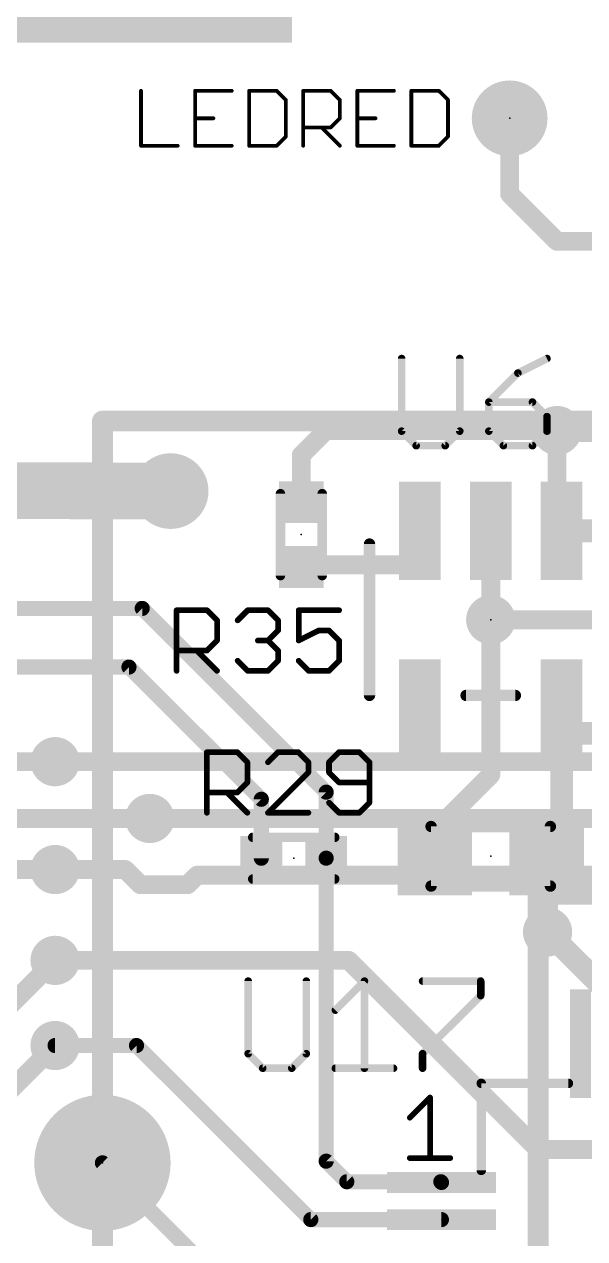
# Model space of a CAD drawing. Extents: x -19 to 124, y 0 to 88.
# Drawn here: x 39.59 to 47.11, y 62.68 to 78.99 of the extents above; entities that cross this region are included whole.
import ezdxf

# ---------------------------------------------------------------- set-up
doc = ezdxf.new("R2010")
doc.units = 0
for name, color, linetype in [('1', 12, 'CONTINUOUS'), ('15', 21, 'CONTINUOUS'), ('16', 132, 'CONTINUOUS'), ('17', 110, 'CONTINUOUS'), ('18', 110, 'CONTINUOUS'), ('19', 253, 'CONTINUOUS'), ('2', 110, 'CONTINUOUS'), ('21', 253, 'CONTINUOUS'), ('23', 53, 'CONTINUOUS'), ('25', 253, 'CONTINUOUS')]:
    doc.layers.add(name, color=color, linetype=linetype)

# ---------------------------------------------------------------- blocks, each defined once
blk = doc.blocks.new('RECT')
blk.add_solid([(-0.5, -0.5), (0.5, -0.5), (-0.5, 0.5), (0.5, 0.5)])
blk = doc.blocks.new('ROUNDP')
at = {"const_width": 0.5}
blk.add_lwpolyline([(0, -0.25, 1), (0, 0.25, 1), (0, -0.25)], format="xyb", dxfattribs=at)
blk = doc.blocks.new('ROUNDV')
at = {"const_width": 0.5}
blk.add_lwpolyline([(0, -0.25, 1), (0, 0.25, 1), (0, -0.25)], format="xyb", dxfattribs=at)

msp = doc.modelspace()

# ---------------------------------------------------------------- linework, layer by layer
at = {"layer": '1'}
for points, const_width in [([(46.101, 77.724), (46.101, 76.708)], 0.254), ([(46.101, 76.708), (46.736, 76.073)], 0.254), ([(46.736, 76.073), (49.784, 76.073)], 0.254), ([(43.307, 73.2028), (43.6372, 73.533)], 0.254), ([(43.6372, 73.533), (46.736, 73.533)], 0.254), ([(46.736, 73.533), (46.736, 72.2224)], 0.254), ([(43.307, 72.571), (43.307, 73.2028)], 0.254), ([(44.897, 71.7296), (44.897, 72.1868)], 0.254), ([(45.847, 70.993), (45.847, 72.1868)], 0.254), ([(46.736, 72.2224), (46.797, 72.1868)], 0.254), ([(47.7266, 72.1868), (46.797, 72.1868)], 0.3048), ([(43.307, 71.701), (43.307, 71.7296)], 0.254), ([(43.307, 71.7296), (44.897, 71.7296)], 0.254), ([(41.1734, 71.1454), (37.7444, 71.1454)], 0.2032), ([(43.6404, 68.6784), (41.1734, 71.1454)], 0.2032), ([(45.847, 68.9102), (45.847, 70.993)], 0.254), ([(47.2948, 70.993), (45.847, 70.993)], 0.254), ([(40.9956, 70.358), (38.1, 70.358)], 0.2032), ([(42.7704, 68.5832), (40.9956, 70.358)], 0.2032), ([(46.797, 67.818), (46.797, 69.7992)], 0.3048), ([(46.797, 69.7992), (46.797, 69.469)], 0.3048), ([(46.797, 69.469), (50.685, 69.469)], 0.3048), ([(45.097, 68.1602), (45.847, 68.9102)], 0.254), ([(42.7704, 67.7926), (42.7704, 68.5832)], 0.2032), ([(43.6404, 67.7926), (43.6404, 68.6784)], 0.2032), ([(45.097, 67.818), (45.097, 68.1602)], 0.254), ([(43.6404, 67.7926), (43.6404, 63.7254)], 0.2032), ([(46.597, 67.818), (46.797, 67.818)], 0.3048), ([(46.597, 67.818), (46.597, 66.814)], 0.3048), ([(46.597, 66.814), (46.609, 66.802)], 0.3048), ([(40.005, 65.278), (41.0972, 65.278)], 0.2032), ([(41.0972, 65.278), (43.434, 62.9412)], 0.2032), ([(40.64, 63.7032), (41.91, 62.4332)], 0.2032), ([(43.6404, 63.7254), (43.9166, 63.4492)], 0.2032), ([(43.9166, 63.4492), (45.1774, 63.4492)], 0.2032), ([(45.1774, 63.4492), (45.1866, 63.44)], 0.2032), ([(43.434, 62.9412), (45.1854, 62.9412)], 0.2032)]:
    msp.add_lwpolyline(points, dxfattribs=dict(at, const_width=const_width))
for points, const_width in [([(46.1645, 77.724, 1), (46.0375, 77.724)], 0.127), ([(46.1459, 76.7529, 1), (46.0561, 76.6631)], 0.127), ([(46.0375, 76.708, 1), (46.1645, 76.708)], 0.127), ([(46.736, 76.1365, 1), (46.736, 76.0095)], 0.127), ([(46.6911, 76.0281, 1), (46.7809, 76.1179)], 0.127), ([(43.6372, 73.5965, 1), (43.6372, 73.4695)], 0.127), ([(43.6821, 73.4881, 1), (43.5923, 73.5779)], 0.127), ([(46.7995, 73.533, 1), (46.6725, 73.533)], 0.127), ([(46.736, 73.4695, 1), (46.736, 73.5965)], 0.127), ([(43.3705, 73.2028, 1), (43.2435, 73.2028)], 0.127), ([(43.2621, 73.2477, 1), (43.3519, 73.1579)], 0.127), ([(43.2435, 72.571, 1), (43.3705, 72.571)], 0.127), ([(44.9605, 72.1868, 1), (44.8335, 72.1868)], 0.127), ([(45.9105, 72.1868, 1), (45.7835, 72.1868)], 0.127), ([(46.768, 72.2772, 1), (46.704, 72.1676)], 0.127), ([(46.6725, 72.2224, 1), (46.7995, 72.2224)], 0.127), ([(46.797, 72.263, 1), (46.797, 72.1106)], 0.1524), ([(46.765, 72.132, 1), (46.829, 72.2416)], 0.127), ([(43.3705, 71.7296, 1), (43.2435, 71.7296)], 0.127), ([(43.307, 71.7931, 1), (43.307, 71.6661)], 0.127), ([(43.2435, 71.701, 1), (43.3705, 71.701)], 0.127), ([(44.8335, 71.7296, 1), (44.9605, 71.7296)], 0.127), ([(44.897, 71.6661, 1), (44.897, 71.7931)], 0.127), ([(41.2093, 71.1813, 1), (41.1375, 71.1095)], 0.1016), ([(41.1734, 71.0946, 1), (41.1734, 71.1962)], 0.1016), ([(45.9105, 70.993, 1), (45.7835, 70.993)], 0.127), ([(45.847, 71.0565, 1), (45.847, 70.9295)], 0.127), ([(45.7835, 70.993, 1), (45.9105, 70.993)], 0.127), ([(41.0315, 70.3939, 1), (40.9597, 70.3221)], 0.1016), ([(40.9956, 70.3072, 1), (40.9956, 70.4088)], 0.1016), ([(46.8732, 69.7992, 1), (46.7208, 69.7992)], 0.1524), ([(46.8732, 69.7992, 1), (46.7208, 69.7992)], 0.1524), ([(46.797, 69.5452, 1), (46.797, 69.3928)], 0.1524), ([(46.7208, 69.469, 1), (46.8732, 69.469)], 0.1524), ([(45.7835, 68.9102, 1), (45.9105, 68.9102)], 0.127), ([(45.8919, 68.8653, 1), (45.8021, 68.9551)], 0.127), ([(42.8212, 68.5832, 1), (42.7196, 68.5832)], 0.1016), ([(42.7345, 68.5473, 1), (42.8063, 68.6191)], 0.1016), ([(43.6912, 68.6784, 1), (43.5896, 68.6784)], 0.1016), ([(43.6045, 68.6425, 1), (43.6763, 68.7143)], 0.1016), ([(45.1605, 68.1602, 1), (45.0335, 68.1602)], 0.127), ([(45.0521, 68.2051, 1), (45.1419, 68.1153)], 0.127), ([(42.7196, 67.7926, 1), (42.8212, 67.7926)], 0.1016), ([(43.6912, 67.7926, 1), (43.5896, 67.7926)], 0.1016), ([(43.5896, 67.7926, 1), (43.6912, 67.7926)], 0.1016), ([(45.0335, 67.818, 1), (45.1605, 67.818)], 0.127), ([(46.597, 67.8942, 1), (46.597, 67.7418)], 0.1524), ([(46.6732, 67.818, 1), (46.5208, 67.818)], 0.1524), ([(46.7208, 67.818, 1), (46.8732, 67.818)], 0.1524), ([(46.797, 67.7418, 1), (46.797, 67.8942)], 0.1524), ([(46.6509, 66.8679, 1), (46.5431, 66.7601)], 0.1524), ([(46.5208, 66.814, 1), (46.6732, 66.814)], 0.1524), ([(46.5551, 66.7481, 1), (46.6629, 66.8559)], 0.1524), ([(40.005, 65.3288, 1), (40.005, 65.2272)], 0.1016), ([(41.1331, 65.3139, 1), (41.0613, 65.2421)], 0.1016), ([(41.0972, 65.2272, 1), (41.0972, 65.3288)], 0.1016), ([(40.6759, 63.7391, 1), (40.6041, 63.6673)], 0.1016), ([(43.6763, 63.7613, 1), (43.6045, 63.6895)], 0.1016), ([(43.5896, 63.7254, 1), (43.6912, 63.7254)], 0.1016), ([(43.9166, 63.5, 1), (43.9166, 63.3984)], 0.1016), ([(43.8807, 63.4133, 1), (43.9525, 63.4851)], 0.1016), ([(45.2133, 63.4851, 1), (45.1415, 63.4133)], 0.1016), ([(45.1507, 63.4041, 1), (45.2225, 63.4759)], 0.1016), ([(45.1774, 63.3984, 1), (45.1774, 63.5)], 0.1016), ([(43.434, 62.992, 1), (43.434, 62.8904)], 0.1016), ([(43.3981, 62.9053, 1), (43.4699, 62.9771)], 0.1016), ([(45.1854, 62.8904, 1), (45.1854, 62.992)], 0.1016)]:
    msp.add_lwpolyline(points, format="xyb", dxfattribs=dict(at, const_width=const_width))
at = {"layer": '15'}
for points, const_width in [([(40.7099, 73.66, 1), (40.5701, 73.66)], 0.1397), ([(40.64, 73.7298, 1), (40.64, 73.5901)], 0.1397), ([(46.5519, 67.31, 1), (46.4121, 67.31)], 0.1397), ([(46.482, 67.3799, 1), (46.482, 67.2401)], 0.1397), ([(46.6629, 66.8559, 1), (46.5551, 66.7481)], 0.1524)]:
    msp.add_lwpolyline(points, format="xyb", dxfattribs=dict(at, const_width=const_width))
for points, const_width in [([(61.595, 73.66), (40.64, 73.66)], 0.2794), ([(40.64, 73.66), (40.64, 49.53)], 0.2794), ([(46.482, 43.18), (46.482, 67.31)], 0.2794), ([(46.482, 67.31), (60.96, 67.31)], 0.2794), ([(46.609, 66.802), (48.387, 65.024)], 0.3048)]:
    msp.add_lwpolyline(points, dxfattribs=dict(at, const_width=const_width))
at = {"layer": '16'}
for points, const_width in [([(59.563, 73.533), (46.736, 73.533)], 0.3048), ([(20.066, 69.088), (40.005, 69.088)], 0.254), ([(19.939, 68.326), (41.275, 68.326)], 0.254), ([(19.685, 67.691), (40.005, 67.6402)], 0.254), ([(39.116, 65.532), (40.005, 66.421)], 0.254), ([(39.116, 64.389), (40.005, 65.278)], 0.254)]:
    msp.add_lwpolyline(points, dxfattribs=dict(at, const_width=const_width))
for points, const_width in [([(46.736, 73.6092, 1), (46.736, 73.4568)], 0.1524), ([(40.005, 69.0245, 1), (40.005, 69.1515)], 0.127), ([(41.275, 68.2625, 1), (41.275, 68.3895)], 0.127), ([(40.0048, 67.5767, 1), (40.0052, 67.7037)], 0.127), ([(40.0499, 66.3761, 1), (39.9601, 66.4659)], 0.127), ([(40.0499, 65.2331, 1), (39.9601, 65.3229)], 0.127)]:
    msp.add_lwpolyline(points, format="xyb", dxfattribs=dict(at, const_width=const_width))
at = {"layer": '19'}
msp.add_line((45.1854, 62.9412), (45.1866, 62.94), dxfattribs=at)
at = {"layer": '2'}
for points, const_width in [([(33.0962, 72.7456), (41.5544, 72.7202)], 0.762), ([(40.005, 69.088), (54.102, 69.088)], 0.254), ([(41.275, 68.326), (53.594, 68.326)], 0.254), ([(40.005, 67.6402), (40.9448, 67.6402)], 0.254), ([(40.9448, 67.6402), (41.148, 67.437)], 0.254), ([(41.783, 67.437), (41.91, 67.564)], 0.254), ([(41.91, 67.564), (52.197, 67.564)], 0.254), ([(41.148, 67.437), (41.783, 67.437)], 0.254), ([(40.005, 66.421), (43.942, 66.421)], 0.254), ([(43.942, 66.421), (46.482, 63.881)], 0.254), ([(46.482, 63.881), (53.5432, 63.881)], 0.254)]:
    msp.add_lwpolyline(points, dxfattribs=dict(at, const_width=const_width))
for points, const_width in [([(41.5538, 72.5297, 1), (41.555, 72.9107)], 0.381), ([(40.005, 69.1515, 1), (40.005, 69.0245)], 0.127), ([(41.275, 68.3895, 1), (41.275, 68.2625)], 0.127), ([(40.005, 67.7037, 1), (40.005, 67.5767)], 0.127), ([(40.9897, 67.6851, 1), (40.8999, 67.5953)], 0.127), ([(40.9448, 67.5767, 1), (40.9448, 67.7037)], 0.127), ([(41.91, 67.6275, 1), (41.91, 67.5005)], 0.127), ([(41.9549, 67.5191, 1), (41.8651, 67.6089)], 0.127), ([(41.148, 67.5005, 1), (41.148, 67.3735)], 0.127), ([(41.1031, 67.3921, 1), (41.1929, 67.4819)], 0.127), ([(41.7381, 67.4819, 1), (41.8279, 67.3921)], 0.127), ([(41.783, 67.3735, 1), (41.783, 67.5005)], 0.127), ([(40.005, 66.4845, 1), (40.005, 66.3575)], 0.127), ([(43.9869, 66.4659, 1), (43.8971, 66.3761)], 0.127), ([(43.942, 66.3575, 1), (43.942, 66.4845)], 0.127), ([(46.482, 63.9445, 1), (46.482, 63.8175)], 0.127), ([(46.4371, 63.8361, 1), (46.5269, 63.9259)], 0.127)]:
    msp.add_lwpolyline(points, format="xyb", dxfattribs=dict(at, const_width=const_width))
at = {"layer": '21'}
for points, const_width in [([(43.0588, 72.686, 1), (42.9952, 72.686)], 0.0635), ([(43.6188, 72.686, 1), (43.5553, 72.686)], 0.0635), ([(44.2595, 72.009, 1), (44.1833, 72.009)], 0.0762), ([(42.9952, 71.586, 1), (43.0588, 71.586)], 0.0635), ([(43.5553, 71.586, 1), (43.6188, 71.586)], 0.0635), ([(44.1833, 69.977, 1), (44.2595, 69.977)], 0.0762), ([(45.5168, 70.0151, 1), (45.5168, 69.9389)], 0.0762), ([(46.1772, 69.9389, 1), (46.1772, 70.0151)], 0.0762), ([(45.047, 68.2561, 1), (45.047, 68.1799)], 0.0762), ([(45.0851, 68.218, 1), (45.0089, 68.218)], 0.0762), ([(46.6851, 68.218, 1), (46.6089, 68.218)], 0.0762), ([(46.647, 68.1799, 1), (46.647, 68.2561)], 0.0762), ([(42.6554, 68.1044, 1), (42.6554, 68.0409)], 0.0635), ([(43.7554, 68.0409, 1), (43.7554, 68.1044)], 0.0635), ([(42.6554, 67.5444, 1), (42.6554, 67.4809)], 0.0635), ([(43.7554, 67.4809, 1), (43.7554, 67.5444)], 0.0635), ([(45.047, 67.4561, 1), (45.047, 67.3799)], 0.0762), ([(46.647, 67.3799, 1), (46.647, 67.4561)], 0.0762), ([(45.0089, 67.418, 1), (45.0851, 67.418)], 0.0762), ([(46.6089, 67.418, 1), (46.6851, 67.418)], 0.0762), ([(45.7518, 64.77, 1), (45.6882, 64.77)], 0.0635), ([(45.72, 64.8017, 1), (45.72, 64.7382)], 0.0635), ([(46.8884, 64.7382, 1), (46.8884, 64.8017)], 0.0635), ([(45.0519, 64.5802, 1), (45.0138, 64.5802)], 0.0381), ([(45.0464, 64.5667, 1), (45.0194, 64.5937)], 0.0381), ([(44.7483, 64.3225, 1), (44.7752, 64.2956)], 0.0381), ([(44.7617, 63.7858, 1), (44.7617, 63.7477)], 0.0381), ([(45.0138, 63.7667, 1), (45.0519, 63.7667)], 0.0381), ([(45.3041, 63.7477, 1), (45.3041, 63.7858)], 0.0381), ([(45.6882, 63.6016, 1), (45.7518, 63.6016)], 0.0635)]:
    msp.add_lwpolyline(points, format="xyb", dxfattribs=dict(at, const_width=const_width))
for points, const_width in [([(43.027, 72.686), (43.027, 71.586)], 0.127), ([(43.587, 72.686), (43.587, 71.586)], 0.127), ([(44.2214, 72.009), (44.2214, 69.977)], 0.1524), ([(45.5168, 69.977), (46.1772, 69.977)], 0.1524), ([(46.647, 68.218), (45.047, 68.218)], 0.1524), ([(45.047, 68.218), (45.047, 67.418)], 0.1524), ([(46.647, 67.418), (46.647, 68.218)], 0.1524), ([(43.7554, 68.0726), (42.6554, 68.0726)], 0.127), ([(43.7554, 67.5126), (42.6554, 67.5126)], 0.127), ([(45.047, 67.418), (46.647, 67.418)], 0.1524), ([(45.72, 63.6016), (45.72, 64.77)], 0.127), ([(45.72, 64.77), (46.8884, 64.77)], 0.127), ([(44.7617, 64.309), (45.0329, 64.5802)], 0.0762), ([(45.0329, 64.5802), (45.0329, 63.7667)], 0.0762), ([(44.7617, 63.7667), (45.3041, 63.7667)], 0.0762)]:
    msp.add_lwpolyline(points, dxfattribs=dict(at, const_width=const_width))
at = {"layer": '23'}
for p in [(46.101, 77.724), (43.307, 72.136), (45.847, 70.993), (45.847, 67.818), (43.2054, 67.7926), (40.64, 63.7032)]:
    msp.add_point(p, dxfattribs=at)
at = {"layer": '25'}
for points, const_width in [([(41.1573, 78.0929), (41.1573, 77.3557)], 0.0508), ([(42.3738, 78.0929), (41.8823, 78.0929)], 0.0508), ([(41.8823, 78.0929), (41.8823, 77.3557)], 0.0508), ([(42.6074, 78.0929), (42.6074, 77.3557)], 0.0508), ([(42.976, 78.0929), (42.6074, 78.0929)], 0.0508), ([(43.0989, 77.9701), (42.976, 78.0929)], 0.0508), ([(43.3324, 77.3557), (43.3324, 78.0929)], 0.0508), ([(43.3324, 78.0929), (43.701, 78.0929)], 0.0508), ([(43.701, 78.0929), (43.8239, 77.9701)], 0.0508), ([(44.5489, 78.0929), (44.0574, 78.0929)], 0.0508), ([(44.0574, 78.0929), (44.0574, 77.3557)], 0.0508), ([(44.7824, 78.0929), (44.7824, 77.3557)], 0.0508), ([(45.1511, 78.0929), (44.7824, 78.0929)], 0.0508), ([(45.2739, 77.9701), (45.1511, 78.0929)], 0.0508), ([(43.0989, 77.4786), (43.0989, 77.9701)], 0.0508), ([(43.8239, 77.9701), (43.8239, 77.7243)], 0.0508), ([(45.2739, 77.4786), (45.2739, 77.9701)], 0.0508), ([(41.8823, 77.7243), (42.1281, 77.7243)], 0.0508), ([(43.701, 77.6014), (43.3324, 77.6014)], 0.0508), ([(43.5781, 77.6014), (43.8239, 77.3557)], 0.0508), ([(43.8239, 77.7243), (43.701, 77.6014)], 0.0508), ([(44.0574, 77.7243), (44.3032, 77.7243)], 0.0508), ([(42.976, 77.3557), (43.0989, 77.4786)], 0.0508), ([(45.1511, 77.3557), (45.2739, 77.4786)], 0.0508), ([(41.1573, 77.3557), (41.6488, 77.3557)], 0.0508), ([(41.8823, 77.3557), (42.3738, 77.3557)], 0.0508), ([(42.6074, 77.3557), (42.976, 77.3557)], 0.0508), ([(44.0574, 77.3557), (44.5489, 77.3557)], 0.0508), ([(44.7824, 77.3557), (45.1511, 77.3557)], 0.0508), ([(44.6522, 74.4992), (44.6522, 73.5247)], 0.1016), ([(45.4318, 73.5247), (45.4318, 74.4992)], 0.1016), ([(46.6012, 74.4992), (46.2114, 74.3043)], 0.1016), ([(46.2114, 74.3043), (45.8216, 73.9145)], 0.1016), ([(45.8216, 73.9145), (45.8216, 73.5247)], 0.1016), ([(46.4063, 73.9145), (45.8216, 73.9145)], 0.1016), ([(46.6012, 73.7196), (46.4063, 73.9145)], 0.1016), ([(46.6012, 73.5247), (46.6012, 73.7196)], 0.1016), ([(44.6522, 73.5247), (44.8471, 73.3298)], 0.1016), ([(45.2369, 73.3298), (45.4318, 73.5247)], 0.1016), ([(45.8216, 73.5247), (46.0165, 73.3298)], 0.1016), ([(46.4063, 73.3298), (46.6012, 73.5247)], 0.1016), ([(44.8471, 73.3298), (45.2369, 73.3298)], 0.1016), ([(46.0165, 73.3298), (46.4063, 73.3298)], 0.1016), ([(41.6346, 70.3072), (41.6346, 71.1207)], 0.0762), ([(41.6346, 71.1207), (42.0414, 71.1207)], 0.0762), ([(42.0414, 71.1207), (42.177, 70.9851)], 0.0762), ([(42.4532, 70.9851), (42.5888, 71.1207)], 0.0762), ([(42.5888, 71.1207), (42.86, 71.1207)], 0.0762), ([(42.86, 71.1207), (42.9955, 70.9851)], 0.0762), ([(43.8141, 71.1207), (43.2718, 71.1207)], 0.0762), ([(43.2718, 71.1207), (43.2718, 70.7139)], 0.0762), ([(42.177, 70.9851), (42.177, 70.7139)], 0.0762), ([(42.9955, 70.9851), (42.9955, 70.8495)], 0.0762), ([(42.177, 70.7139), (42.0414, 70.5784)], 0.0762), ([(42.86, 70.7139), (42.7244, 70.7139)], 0.0762), ([(42.9955, 70.8495), (42.86, 70.7139)], 0.0762), ([(42.86, 70.7139), (42.9955, 70.5784)], 0.0762), ([(43.2718, 70.7139), (43.543, 70.8495)], 0.0762), ([(43.543, 70.8495), (43.6785, 70.8495)], 0.0762), ([(43.6785, 70.8495), (43.8141, 70.7139)], 0.0762), ([(43.8141, 70.7139), (43.8141, 70.4428)], 0.0762), ([(42.0414, 70.5784), (41.6346, 70.5784)], 0.0762), ([(41.9058, 70.5784), (42.177, 70.3072)], 0.0762), ([(42.9955, 70.5784), (42.9955, 70.4428)], 0.0762), ([(42.5888, 70.3072), (42.4532, 70.4428)], 0.0762), ([(42.9955, 70.4428), (42.86, 70.3072)], 0.0762), ([(43.4074, 70.3072), (43.2718, 70.4428)], 0.0762), ([(43.8141, 70.4428), (43.6785, 70.3072)], 0.0762), ([(42.86, 70.3072), (42.5888, 70.3072)], 0.0762), ([(43.6785, 70.3072), (43.4074, 70.3072)], 0.0762), ([(42.041, 68.4022), (42.041, 69.2157)], 0.0762), ([(42.041, 69.2157), (42.4478, 69.2157)], 0.0762), ([(42.4478, 69.2157), (42.5834, 69.0801)], 0.0762), ([(42.5834, 69.0801), (42.5834, 68.8089)], 0.0762), ([(42.9952, 69.2157), (42.8596, 69.0801)], 0.0762), ([(43.2664, 69.2157), (42.9952, 69.2157)], 0.0762), ([(43.4019, 69.0801), (43.2664, 69.2157)], 0.0762), ([(43.4019, 68.9445), (43.4019, 69.0801)], 0.0762), ([(43.8138, 69.2157), (43.6782, 69.0801)], 0.0762), ([(43.6782, 69.0801), (43.6782, 68.9445)], 0.0762), ([(44.0849, 69.2157), (43.8138, 69.2157)], 0.0762), ([(44.2205, 69.0801), (44.0849, 69.2157)], 0.0762), ([(44.2205, 68.5378), (44.2205, 69.0801)], 0.0762), ([(42.8596, 68.4022), (43.4019, 68.9445)], 0.0762), ([(43.6782, 68.9445), (43.8138, 68.8089)], 0.0762), ([(42.5834, 68.8089), (42.4478, 68.6734)], 0.0762), ([(43.8138, 68.8089), (44.2205, 68.8089)], 0.0762), ([(42.4478, 68.6734), (42.041, 68.6734)], 0.0762), ([(42.3122, 68.6734), (42.5834, 68.4022)], 0.0762), ([(43.6782, 68.5378), (43.8138, 68.4022)], 0.0762), ([(44.0849, 68.4022), (44.2205, 68.5378)], 0.0762), ([(43.4019, 68.4022), (42.8596, 68.4022)], 0.0762), ([(43.8138, 68.4022), (44.0849, 68.4022)], 0.0762), ([(42.5943, 66.1426), (42.5943, 65.1681)], 0.1016), ([(43.3739, 65.1681), (43.3739, 66.1426)], 0.1016), ([(43.7637, 65.7528), (44.1535, 66.1426)], 0.1016), ([(44.1535, 66.1426), (44.1535, 64.9732)], 0.1016), ([(44.9331, 66.1426), (45.7127, 66.1426)], 0.1016), ([(45.7127, 66.1426), (45.7127, 65.9477)], 0.1016), ([(45.7127, 65.9477), (44.9331, 65.1681)], 0.1016), ([(42.5943, 65.1681), (42.7892, 64.9732)], 0.1016), ([(43.179, 64.9732), (43.3739, 65.1681)], 0.1016), ([(44.9331, 65.1681), (44.9331, 64.9732)], 0.1016), ([(42.7892, 64.9732), (43.179, 64.9732)], 0.1016), ([(43.7637, 64.9732), (44.5433, 64.9732)], 0.1016)]:
    msp.add_lwpolyline(points, dxfattribs=dict(at, const_width=const_width))
for points, const_width in [([(41.17, 78.0929, 1), (41.1446, 78.0929)], 0.0254), ([(41.8823, 78.1056, 1), (41.8823, 78.0802)], 0.0254), ([(41.895, 78.0929, 1), (41.8696, 78.0929)], 0.0254), ([(42.3738, 78.0802, 1), (42.3738, 78.1056)], 0.0254), ([(42.6201, 78.0929, 1), (42.5947, 78.0929)], 0.0254), ([(42.6074, 78.1056, 1), (42.6074, 78.0802)], 0.0254), ([(42.985, 78.1019, 1), (42.967, 78.0839)], 0.0254), ([(42.976, 78.0802, 1), (42.976, 78.1056)], 0.0254), ([(43.3451, 78.0929, 1), (43.3197, 78.0929)], 0.0254), ([(43.3324, 78.1056, 1), (43.3324, 78.0802)], 0.0254), ([(43.71, 78.1019, 1), (43.692, 78.0839)], 0.0254), ([(43.701, 78.0802, 1), (43.701, 78.1056)], 0.0254), ([(44.0574, 78.1056, 1), (44.0574, 78.0802)], 0.0254), ([(44.0701, 78.0929, 1), (44.0447, 78.0929)], 0.0254), ([(44.5489, 78.0802, 1), (44.5489, 78.1056)], 0.0254), ([(44.7951, 78.0929, 1), (44.7697, 78.0929)], 0.0254), ([(44.7824, 78.1056, 1), (44.7824, 78.0802)], 0.0254), ([(45.16, 78.1019, 1), (45.1421, 78.0839)], 0.0254), ([(45.1511, 78.0802, 1), (45.1511, 78.1056)], 0.0254), ([(43.1116, 77.9701, 1), (43.0862, 77.9701)], 0.0254), ([(43.0899, 77.9611, 1), (43.1078, 77.979)], 0.0254), ([(43.8366, 77.9701, 1), (43.8112, 77.9701)], 0.0254), ([(43.8149, 77.9611, 1), (43.8329, 77.979)], 0.0254), ([(45.2866, 77.9701, 1), (45.2612, 77.9701)], 0.0254), ([(45.2649, 77.9611, 1), (45.2829, 77.979)], 0.0254), ([(41.8823, 77.737, 1), (41.8823, 77.7116)], 0.0254), ([(42.1281, 77.7116, 1), (42.1281, 77.737)], 0.0254), ([(43.3324, 77.6141, 1), (43.3324, 77.5887)], 0.0254), ([(43.5871, 77.6104, 1), (43.5692, 77.5925)], 0.0254), ([(43.692, 77.6104, 1), (43.71, 77.5925)], 0.0254), ([(43.701, 77.5887, 1), (43.701, 77.6141)], 0.0254), ([(43.8112, 77.7243, 1), (43.8366, 77.7243)], 0.0254), ([(43.8329, 77.7153, 1), (43.8149, 77.7333)], 0.0254), ([(44.0574, 77.737, 1), (44.0574, 77.7116)], 0.0254), ([(44.3032, 77.7116, 1), (44.3032, 77.737)], 0.0254), ([(43.0862, 77.4786, 1), (43.1116, 77.4786)], 0.0254), ([(43.1078, 77.4696, 1), (43.0899, 77.4875)], 0.0254), ([(45.2612, 77.4786, 1), (45.2866, 77.4786)], 0.0254), ([(45.2829, 77.4696, 1), (45.2649, 77.4875)], 0.0254), ([(41.1573, 77.3684, 1), (41.1573, 77.343)], 0.0254), ([(41.1446, 77.3557, 1), (41.17, 77.3557)], 0.0254), ([(41.6488, 77.343, 1), (41.6488, 77.3684)], 0.0254), ([(41.8823, 77.3684, 1), (41.8823, 77.343)], 0.0254), ([(41.8696, 77.3557, 1), (41.895, 77.3557)], 0.0254), ([(42.3738, 77.343, 1), (42.3738, 77.3684)], 0.0254), ([(42.6074, 77.3684, 1), (42.6074, 77.343)], 0.0254), ([(42.5947, 77.3557, 1), (42.6201, 77.3557)], 0.0254), ([(42.967, 77.3647, 1), (42.985, 77.3467)], 0.0254), ([(42.976, 77.343, 1), (42.976, 77.3684)], 0.0254), ([(43.3197, 77.3557, 1), (43.3451, 77.3557)], 0.0254), ([(43.8149, 77.3467, 1), (43.8329, 77.3647)], 0.0254), ([(44.0574, 77.3684, 1), (44.0574, 77.343)], 0.0254), ([(44.0447, 77.3557, 1), (44.0701, 77.3557)], 0.0254), ([(44.5489, 77.343, 1), (44.5489, 77.3684)], 0.0254), ([(44.7824, 77.3684, 1), (44.7824, 77.343)], 0.0254), ([(44.7697, 77.3557, 1), (44.7951, 77.3557)], 0.0254), ([(45.1421, 77.3647, 1), (45.16, 77.3467)], 0.0254), ([(45.1511, 77.343, 1), (45.1511, 77.3684)], 0.0254), ([(44.6776, 74.4992, 1), (44.6268, 74.4992)], 0.0508), ([(45.4572, 74.4992, 1), (45.4064, 74.4992)], 0.0508), ([(46.6126, 74.4765, 1), (46.5898, 74.5219)], 0.0508), ([(46.2, 74.327, 1), (46.2228, 74.2816)], 0.0508), ([(46.2294, 74.2863, 1), (46.1934, 74.3223)], 0.0508), ([(45.8036, 73.9325, 1), (45.8396, 73.8965)], 0.0508), ([(45.847, 73.9145, 1), (45.7962, 73.9145)], 0.0508), ([(45.8216, 73.9399, 1), (45.8216, 73.8891)], 0.0508), ([(46.4243, 73.9325, 1), (46.3883, 73.8965)], 0.0508), ([(46.4063, 73.8891, 1), (46.4063, 73.9399)], 0.0508), ([(46.6266, 73.7196, 1), (46.5758, 73.7196)], 0.0508), ([(46.5832, 73.7016, 1), (46.6192, 73.7376)], 0.0508), ([(44.6702, 73.5427, 1), (44.6342, 73.5067)], 0.0508), ([(44.6268, 73.5247, 1), (44.6776, 73.5247)], 0.0508), ([(45.4064, 73.5247, 1), (45.4572, 73.5247)], 0.0508), ([(45.4498, 73.5067, 1), (45.4138, 73.5427)], 0.0508), ([(45.8396, 73.5427, 1), (45.8036, 73.5067)], 0.0508), ([(45.7962, 73.5247, 1), (45.847, 73.5247)], 0.0508), ([(46.5758, 73.5247, 1), (46.6266, 73.5247)], 0.0508), ([(46.6192, 73.5067, 1), (46.5832, 73.5427)], 0.0508), ([(44.8471, 73.3552, 1), (44.8471, 73.3044)], 0.0508), ([(44.8291, 73.3118, 1), (44.8651, 73.3478)], 0.0508), ([(45.2189, 73.3478, 1), (45.2549, 73.3118)], 0.0508), ([(45.2369, 73.3044, 1), (45.2369, 73.3552)], 0.0508), ([(46.0165, 73.3552, 1), (46.0165, 73.3044)], 0.0508), ([(45.9985, 73.3118, 1), (46.0345, 73.3478)], 0.0508), ([(46.3883, 73.3478, 1), (46.4243, 73.3118)], 0.0508), ([(46.4063, 73.3044, 1), (46.4063, 73.3552)], 0.0508), ([(41.6346, 71.1397, 1), (41.6346, 71.1016)], 0.0381), ([(41.6537, 71.1207, 1), (41.6156, 71.1207)], 0.0381), ([(42.0548, 71.1342, 1), (42.0279, 71.1072)], 0.0381), ([(42.0414, 71.1016, 1), (42.0414, 71.1397)], 0.0381), ([(42.5888, 71.1397, 1), (42.5888, 71.1016)], 0.0381), ([(42.6023, 71.1072, 1), (42.5753, 71.1342)], 0.0381), ([(42.8734, 71.1342, 1), (42.8465, 71.1072)], 0.0381), ([(42.86, 71.1016, 1), (42.86, 71.1397)], 0.0381), ([(43.2908, 71.1207, 1), (43.2527, 71.1207)], 0.0381), ([(43.2718, 71.1397, 1), (43.2718, 71.1016)], 0.0381), ([(43.8141, 71.1016, 1), (43.8141, 71.1397)], 0.0381), ([(42.196, 70.9851, 1), (42.1579, 70.9851)], 0.0381), ([(42.1635, 70.9716, 1), (42.1904, 70.9986)], 0.0381), ([(42.4397, 70.9986, 1), (42.4667, 70.9716)], 0.0381), ([(43.0146, 70.9851, 1), (42.9765, 70.9851)], 0.0381), ([(42.9821, 70.9716, 1), (43.009, 70.9986)], 0.0381), ([(42.1904, 70.7005, 1), (42.1635, 70.7274)], 0.0381), ([(42.7244, 70.733, 1), (42.7244, 70.6949)], 0.0381), ([(42.8734, 70.7274, 1), (42.8465, 70.7005)], 0.0381), ([(42.86, 70.6949, 1), (42.86, 70.733)], 0.0381), ([(42.9765, 70.8495, 1), (43.0146, 70.8495)], 0.0381), ([(43.009, 70.8361, 1), (42.9821, 70.863)], 0.0381), ([(43.2633, 70.731, 1), (43.2803, 70.6969)], 0.0381), ([(43.543, 70.8686, 1), (43.543, 70.8305)], 0.0381), ([(43.5515, 70.8325, 1), (43.5344, 70.8666)], 0.0381), ([(43.692, 70.863, 1), (43.6651, 70.8361)], 0.0381), ([(43.6785, 70.8305, 1), (43.6785, 70.8686)], 0.0381), ([(43.8332, 70.7139, 1), (43.7951, 70.7139)], 0.0381), ([(41.6346, 70.5974, 1), (41.6346, 70.5593)], 0.0381), ([(41.9193, 70.5918, 1), (41.8923, 70.5649)], 0.0381), ([(42.0279, 70.5918, 1), (42.0548, 70.5649)], 0.0381), ([(42.0414, 70.5593, 1), (42.0414, 70.5974)], 0.0381), ([(42.1579, 70.7139, 1), (42.196, 70.7139)], 0.0381), ([(42.8465, 70.7274, 1), (42.8734, 70.7005)], 0.0381), ([(43.0146, 70.5784, 1), (42.9765, 70.5784)], 0.0381), ([(42.9821, 70.5649, 1), (43.009, 70.5918)], 0.0381), ([(43.2527, 70.7139, 1), (43.2908, 70.7139)], 0.0381), ([(43.8006, 70.7005, 1), (43.8276, 70.7274)], 0.0381), ([(42.4667, 70.4563, 1), (42.4397, 70.4293)], 0.0381), ([(42.9765, 70.4428, 1), (43.0146, 70.4428)], 0.0381), ([(43.009, 70.4293, 1), (42.9821, 70.4563)], 0.0381), ([(43.2853, 70.4563, 1), (43.2583, 70.4293)], 0.0381), ([(43.7951, 70.4428, 1), (43.8332, 70.4428)], 0.0381), ([(43.8276, 70.4293, 1), (43.8006, 70.4563)], 0.0381), ([(41.6156, 70.3072, 1), (41.6537, 70.3072)], 0.0381), ([(42.1635, 70.2937, 1), (42.1904, 70.3207)], 0.0381), ([(42.5888, 70.3263, 1), (42.5888, 70.2882)], 0.0381), ([(42.5753, 70.2937, 1), (42.6023, 70.3207)], 0.0381), ([(42.8465, 70.3207, 1), (42.8734, 70.2937)], 0.0381), ([(42.86, 70.2882, 1), (42.86, 70.3263)], 0.0381), ([(43.4074, 70.3263, 1), (43.4074, 70.2882)], 0.0381), ([(43.3939, 70.2937, 1), (43.4208, 70.3207)], 0.0381), ([(43.6651, 70.3207, 1), (43.692, 70.2937)], 0.0381), ([(43.6785, 70.2882, 1), (43.6785, 70.3263)], 0.0381), ([(42.0601, 69.2157, 1), (42.022, 69.2157)], 0.0381), ([(42.041, 69.2347, 1), (42.041, 69.1966)], 0.0381), ([(42.4612, 69.2292, 1), (42.4343, 69.2022)], 0.0381), ([(42.4478, 69.1966, 1), (42.4478, 69.2347)], 0.0381), ([(42.6024, 69.0801, 1), (42.5643, 69.0801)], 0.0381), ([(42.9952, 69.2347, 1), (42.9952, 69.1966)], 0.0381), ([(43.0087, 69.2022, 1), (42.9817, 69.2292)], 0.0381), ([(43.2798, 69.2292, 1), (43.2529, 69.2022)], 0.0381), ([(43.2664, 69.1966, 1), (43.2664, 69.2347)], 0.0381), ([(43.421, 69.0801, 1), (43.3829, 69.0801)], 0.0381), ([(43.6972, 69.0801, 1), (43.6591, 69.0801)], 0.0381), ([(43.8138, 69.2347, 1), (43.8138, 69.1966)], 0.0381), ([(43.8272, 69.2022, 1), (43.8003, 69.2292)], 0.0381), ([(44.0984, 69.2292, 1), (44.0715, 69.2022)], 0.0381), ([(44.0849, 69.1966, 1), (44.0849, 69.2347)], 0.0381), ([(44.2396, 69.0801, 1), (44.2015, 69.0801)], 0.0381), ([(42.5699, 69.0666, 1), (42.5968, 69.0936)], 0.0381), ([(42.8461, 69.0936, 1), (42.8731, 69.0666)], 0.0381), ([(43.3829, 68.9445, 1), (43.421, 68.9445)], 0.0381), ([(43.3885, 69.0666, 1), (43.4154, 69.0936)], 0.0381), ([(43.4154, 68.9311, 1), (43.3885, 68.958)], 0.0381), ([(43.6647, 69.0936, 1), (43.6917, 69.0666)], 0.0381), ([(43.6917, 68.958, 1), (43.6647, 68.9311)], 0.0381), ([(43.6591, 68.9445, 1), (43.6972, 68.9445)], 0.0381), ([(44.207, 69.0666, 1), (44.234, 69.0936)], 0.0381), ([(42.5643, 68.8089, 1), (42.6024, 68.8089)], 0.0381), ([(42.5968, 68.7955, 1), (42.5699, 68.8224)], 0.0381), ([(43.8138, 68.828, 1), (43.8138, 68.7899)], 0.0381), ([(43.8003, 68.7955, 1), (43.8272, 68.8224)], 0.0381), ([(44.2205, 68.7899, 1), (44.2205, 68.828)], 0.0381), ([(42.041, 68.6924, 1), (42.041, 68.6543)], 0.0381), ([(42.3257, 68.6868, 1), (42.2987, 68.6599)], 0.0381), ([(42.4343, 68.6868, 1), (42.4612, 68.6599)], 0.0381), ([(42.4478, 68.6543, 1), (42.4478, 68.6924)], 0.0381), ([(43.6917, 68.5513, 1), (43.6647, 68.5243)], 0.0381), ([(44.2015, 68.5378, 1), (44.2396, 68.5378)], 0.0381), ([(44.234, 68.5243, 1), (44.207, 68.5513)], 0.0381), ([(42.022, 68.4022, 1), (42.0601, 68.4022)], 0.0381), ([(42.5699, 68.3887, 1), (42.5968, 68.4157)], 0.0381), ([(42.8596, 68.4213, 1), (42.8596, 68.3832)], 0.0381), ([(42.8461, 68.4157, 1), (42.8731, 68.3887)], 0.0381), ([(43.4019, 68.3832, 1), (43.4019, 68.4213)], 0.0381), ([(43.8138, 68.4213, 1), (43.8138, 68.3832)], 0.0381), ([(43.8003, 68.3887, 1), (43.8272, 68.4157)], 0.0381), ([(44.0715, 68.4157, 1), (44.0984, 68.3887)], 0.0381), ([(44.0849, 68.3832, 1), (44.0849, 68.4213)], 0.0381), ([(42.6197, 66.1426, 1), (42.5689, 66.1426)], 0.0508), ([(43.3993, 66.1426, 1), (43.3485, 66.1426)], 0.0508), ([(44.1789, 66.1426, 1), (44.1281, 66.1426)], 0.0508), ([(44.1715, 66.1246, 1), (44.1355, 66.1606)], 0.0508), ([(44.9331, 66.168, 1), (44.9331, 66.1172)], 0.0508), ([(45.7381, 66.1426, 1), (45.6873, 66.1426)], 0.0508), ([(45.7127, 66.1172, 1), (45.7127, 66.168)], 0.0508), ([(45.6873, 65.9477, 1), (45.7381, 65.9477)], 0.0508), ([(45.7307, 65.9297, 1), (45.6947, 65.9657)], 0.0508), ([(43.7457, 65.7708, 1), (43.7817, 65.7348)], 0.0508), ([(42.6123, 65.1861, 1), (42.5763, 65.1501)], 0.0508), ([(43.3919, 65.1501, 1), (43.3559, 65.1861)], 0.0508), ([(44.9151, 65.1861, 1), (44.9511, 65.1501)], 0.0508), ([(44.9585, 65.1681, 1), (44.9077, 65.1681)], 0.0508), ([(42.5689, 65.1681, 1), (42.6197, 65.1681)], 0.0508), ([(43.3485, 65.1681, 1), (43.3993, 65.1681)], 0.0508), ([(42.7892, 64.9986, 1), (42.7892, 64.9478)], 0.0508), ([(42.7712, 64.9552, 1), (42.8072, 64.9912)], 0.0508), ([(43.161, 64.9912, 1), (43.197, 64.9552)], 0.0508), ([(43.179, 64.9478, 1), (43.179, 64.9986)], 0.0508), ([(43.7637, 64.9986, 1), (43.7637, 64.9478)], 0.0508), ([(44.1281, 64.9732, 1), (44.1789, 64.9732)], 0.0508), ([(44.5433, 64.9478, 1), (44.5433, 64.9986)], 0.0508), ([(44.9077, 64.9732, 1), (44.9585, 64.9732)], 0.0508)]:
    msp.add_lwpolyline(points, format="xyb", dxfattribs=dict(at, const_width=const_width))

# ---------------------------------------------------------------- block references
at = {"layer": '1'}
for p, xscale, yscale, rotation in [((43.307, 72.571), 0.56, 0.6, 90), ((44.897, 72.1868), 1.3208, 0.5588, 270), ((45.847, 72.1868), 1.3208, 0.5588, 270), ((46.797, 72.1868), 1.3208, 0.5588, 270), ((43.307, 71.701), 0.56, 0.6, 90), ((44.897, 69.7992), 1.3208, 0.5588, 270), ((46.797, 69.7992), 1.3208, 0.5588, 270), ((47.05, 65.3034), 0.2794, 1.462, 180), ((45.1866, 63.44), 0.2794, 1.462, 270), ((45.1866, 62.94), 0.2794, 1.462, 270)]:
    msp.add_blockref('RECT', p, dxfattribs=dict(at, xscale=xscale, yscale=yscale, rotation=rotation))
at = {"layer": '1', "yscale": 1.05, "rotation": 180}
for p in [(45.097, 67.818), (46.597, 67.818)]:
    msp.add_blockref('RECT', p, dxfattribs=at)
at = {"layer": '1', "xscale": 0.56, "yscale": 0.6}
for p in [(42.7704, 67.7926), (43.6404, 67.7926)]:
    msp.add_blockref('RECT', p, dxfattribs=at)
at = {"layer": '17'}
for p, xscale, yscale in [((46.101, 77.724), 1.016, 1.016), ((46.101, 77.724), 1.016, 1.016), ((46.101, 77.724), 1.016, 1.016), ((46.101, 77.724), 1.016, 1.016), ((40.64, 63.7032), 1.8288, 1.8288), ((40.64, 63.7032), 1.8288, 1.8288), ((40.64, 63.7032), 1.8288, 1.8288), ((40.64, 63.7032), 1.8288, 1.8288)]:
    msp.add_blockref('ROUNDP', p, dxfattribs=dict(at, xscale=xscale, yscale=yscale))
at = {"layer": '18'}
for p, xscale, yscale in [((46.736, 73.533), 0.6604, 0.6604), ((46.736, 73.533), 0.6604, 0.6604), ((41.5544, 72.7202), 1.016, 1.016), ((41.5544, 72.7202), 1.016, 1.016), ((45.847, 70.993), 0.6604, 0.6604), ((45.847, 70.993), 0.6604, 0.6604), ((40.005, 69.088), 0.6604, 0.6604), ((40.005, 69.088), 0.6604, 0.6604), ((41.275, 68.326), 0.6604, 0.6604), ((41.275, 68.326), 0.6604, 0.6604), ((40.005, 67.6402), 0.6604, 0.6604), ((40.005, 67.6402), 0.6604, 0.6604), ((46.609, 66.802), 0.6604, 0.6604), ((46.609, 66.802), 0.6604, 0.6604), ((40.005, 66.421), 0.6604, 0.6604), ((40.005, 66.421), 0.6604, 0.6604), ((40.005, 65.278), 0.6604, 0.6604), ((40.005, 65.278), 0.6604, 0.6604)]:
    msp.add_blockref('ROUNDV', p, dxfattribs=dict(at, xscale=xscale, yscale=yscale))
at = {"layer": '25', "xscale": 10.16, "yscale": 3.302}
msp.add_blockref('RECT', (38.1, 80.391), dxfattribs=at)

doc.saveas('drawing.dxf')
